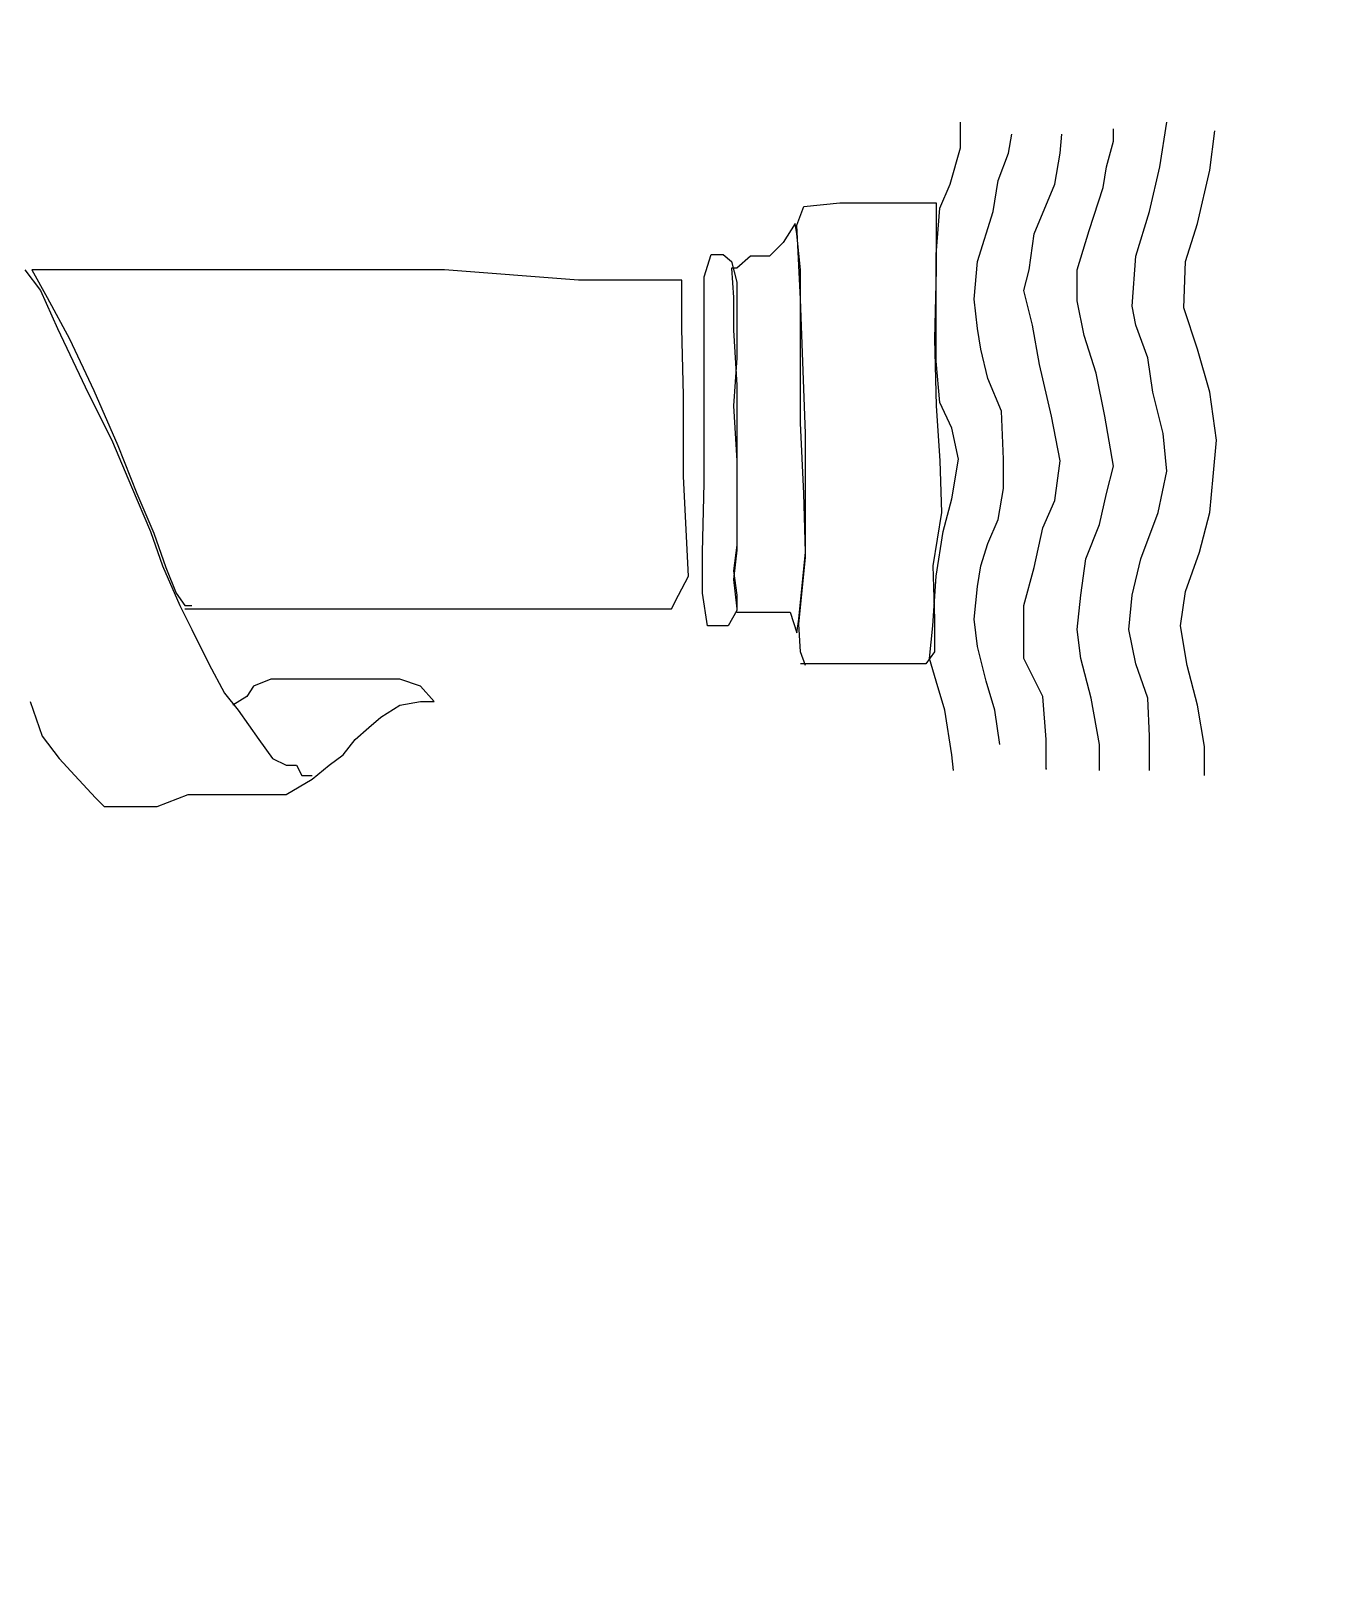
# Model space of a CAD drawing. Extents: x 735054 to 735644, y 4350981 to 4352008.
# Drawn here: x 735093.23 to 735100.74, y 4351826.47 to 4351835.47 of the extents above; entities that cross this region are included whole.
import ezdxf

# ---------------------------------------------------------------- set-up
doc = ezdxf.new("R2010")
doc.units = 0
doc.layers.get('0').update_dxf_attribs({"linetype": 'CONTINUOUS'})

msp = doc.modelspace()

# ---------------------------------------------------------------- linework, layer by layer
at = {"color": 0, "linetype": 'CONTINUOUS'}
for p, q in [((735098.64, 4351834.79), (735098.64, 4351834.94)), ((735098.64, 4351834.79), (735098.64, 4351834.94)), ((735099.8, 4351834.68), (735099.84, 4351834.94)), ((735099.8, 4351834.68), (735099.84, 4351834.94)), ((735098.92, 4351834.76), (735098.94, 4351834.87)), ((735098.92, 4351834.76), (735098.94, 4351834.87)), ((735099.22, 4351834.76), (735099.23, 4351834.87)), ((735099.22, 4351834.76), (735099.23, 4351834.87)), ((735099.53, 4351834.83), (735099.53, 4351834.9)), ((735099.53, 4351834.83), (735099.53, 4351834.9)), ((735100.09, 4351834.66), (735100.12, 4351834.89)), ((735100.09, 4351834.66), (735100.12, 4351834.89)), ((735098.58, 4351834.58), (735098.64, 4351834.79)), ((735098.58, 4351834.58), (735098.64, 4351834.79)), ((735098.86, 4351834.6), (735098.92, 4351834.76)), ((735098.86, 4351834.6), (735098.92, 4351834.76)), ((735099.19, 4351834.58), (735099.22, 4351834.76)), ((735099.19, 4351834.58), (735099.22, 4351834.76)), ((735099.49, 4351834.68), (735099.53, 4351834.83)), ((735099.49, 4351834.68), (735099.53, 4351834.83)), ((735099.47, 4351834.56), (735099.49, 4351834.68)), ((735099.47, 4351834.56), (735099.49, 4351834.68)), ((735099.74, 4351834.42), (735099.8, 4351834.68)), ((735099.74, 4351834.42), (735099.8, 4351834.68)), ((735100.02, 4351834.35), (735100.09, 4351834.66)), ((735100.02, 4351834.35), (735100.09, 4351834.66)), ((735098.52, 4351834.44), (735098.58, 4351834.58)), ((735098.52, 4351834.44), (735098.58, 4351834.58)), ((735098.83, 4351834.42), (735098.86, 4351834.6)), ((735098.83, 4351834.42), (735098.86, 4351834.6)), ((735099.07, 4351834.29), (735099.19, 4351834.58)), ((735099.07, 4351834.29), (735099.19, 4351834.58)), ((735099.39, 4351834.31), (735099.47, 4351834.56)), ((735099.39, 4351834.31), (735099.47, 4351834.56)), ((735097.69, 4351834.34), (735097.73, 4351834.45)), ((735097.69, 4351834.34), (735097.73, 4351834.45)), ((735097.73, 4351834.45), (735097.94, 4351834.47)), ((735097.73, 4351834.45), (735097.94, 4351834.47)), ((735097.94, 4351834.47), (735098.25, 4351834.47)), ((735097.94, 4351834.47), (735098.25, 4351834.47)), ((735098.25, 4351834.47), (735098.4, 4351834.47)), ((735098.25, 4351834.47), (735098.4, 4351834.47)), ((735098.4, 4351834.47), (735098.5, 4351834.47)), ((735098.4, 4351834.47), (735098.5, 4351834.47)), ((735098.5, 4351834.47), (735098.5, 4351834.36)), ((735098.5, 4351834.47), (735098.5, 4351834.36)), ((735098.5, 4351834.17), (735098.52, 4351834.44)), ((735098.5, 4351834.17), (735098.52, 4351834.44)), ((735098.74, 4351834.13), (735098.83, 4351834.42)), ((735098.74, 4351834.13), (735098.83, 4351834.42)), ((735099.66, 4351834.16), (735099.74, 4351834.42)), ((735099.66, 4351834.16), (735099.74, 4351834.42)), ((735097.68, 4351834.35), (735097.61, 4351834.24)), ((735097.68, 4351834.35), (735097.61, 4351834.24)), ((735097.69, 4351834.29), (735097.68, 4351834.35)), ((735097.69, 4351834.29), (735097.68, 4351834.35)), ((735097.71, 4351833.91), (735097.69, 4351834.34)), ((735097.71, 4351833.91), (735097.69, 4351834.34)), ((735098.5, 4351834.36), (735098.5, 4351834.08)), ((735098.5, 4351834.36), (735098.5, 4351834.08)), ((735099.32, 4351834.08), (735099.39, 4351834.31)), ((735099.32, 4351834.08), (735099.39, 4351834.31)), ((735099.95, 4351834.13), (735100.02, 4351834.35)), ((735099.95, 4351834.13), (735100.02, 4351834.35)), ((735097.61, 4351834.24), (735097.53, 4351834.16)), ((735097.61, 4351834.24), (735097.53, 4351834.16)), ((735097.71, 4351834.08), (735097.69, 4351834.29)), ((735097.71, 4351834.08), (735097.69, 4351834.29)), ((735099.04, 4351834.08), (735099.07, 4351834.29)), ((735099.04, 4351834.08), (735099.07, 4351834.29)), ((735097.15, 4351834.04), (735097.19, 4351834.17)), ((735097.15, 4351834.04), (735097.19, 4351834.17)), ((735097.19, 4351834.17), (735097.26, 4351834.17)), ((735097.19, 4351834.17), (735097.26, 4351834.17)), ((735097.26, 4351834.17), (735097.31, 4351834.13)), ((735097.26, 4351834.17), (735097.31, 4351834.13)), ((735097.31, 4351834.13), (735097.34, 4351834.01)), ((735097.31, 4351834.13), (735097.34, 4351834.01)), ((735097.42, 4351834.16), (735097.34, 4351834.09)), ((735097.42, 4351834.16), (735097.34, 4351834.09)), ((735097.53, 4351834.16), (735097.42, 4351834.16)), ((735097.53, 4351834.16), (735097.42, 4351834.16)), ((735098.5, 4351833.87), (735098.5, 4351834.17)), ((735098.5, 4351833.87), (735098.5, 4351834.17)), ((735098.72, 4351833.91), (735098.74, 4351834.13)), ((735098.72, 4351833.91), (735098.74, 4351834.13)), ((735099.64, 4351833.87), (735099.66, 4351834.16)), ((735099.64, 4351833.87), (735099.66, 4351834.16)), ((735099.94, 4351833.86), (735099.95, 4351834.13)), ((735099.94, 4351833.86), (735099.95, 4351834.13)), ((735093.2, 4351834.08), (735093.29, 4351833.96)), ((735093.2, 4351834.08), (735093.29, 4351833.96)), ((735093.29, 4351834.08), (735093.24, 4351834.08)), ((735093.24, 4351834.08), (735093.33, 4351833.92)), ((735093.29, 4351834.08), (735093.24, 4351834.08)), ((735093.24, 4351834.08), (735093.33, 4351833.92)), ((735093.44, 4351834.08), (735093.29, 4351834.08)), ((735093.44, 4351834.08), (735093.29, 4351834.08)), ((735093.82, 4351834.08), (735093.44, 4351834.08)), ((735093.82, 4351834.08), (735093.44, 4351834.08)), ((735094.42, 4351834.08), (735093.82, 4351834.08)), ((735094.42, 4351834.08), (735093.82, 4351834.08)), ((735094.92, 4351834.08), (735094.42, 4351834.08)), ((735094.92, 4351834.08), (735094.42, 4351834.08)), ((735095.64, 4351834.08), (735094.92, 4351834.08)), ((735095.64, 4351834.08), (735094.92, 4351834.08)), ((735096.42, 4351834.02), (735095.64, 4351834.08)), ((735096.42, 4351834.02), (735095.64, 4351834.08)), ((735097.15, 4351833.84), (735097.15, 4351834.04)), ((735097.15, 4351833.84), (735097.15, 4351834.04)), ((735097.34, 4351834.09), (735097.31, 4351834.09)), ((735097.31, 4351834.09), (735097.32, 4351833.92)), ((735097.34, 4351834.09), (735097.31, 4351834.09)), ((735097.31, 4351834.09), (735097.32, 4351833.92)), ((735097.71, 4351833.73), (735097.71, 4351834.08)), ((735097.71, 4351833.73), (735097.71, 4351834.08)), ((735098.5, 4351834.08), (735098.49, 4351833.68)), ((735098.5, 4351834.08), (735098.49, 4351833.68)), ((735099.01, 4351833.96), (735099.04, 4351834.08)), ((735099.01, 4351833.96), (735099.04, 4351834.08)), ((735099.32, 4351833.9), (735099.32, 4351834.08)), ((735099.32, 4351833.9), (735099.32, 4351834.08)), ((735093.29, 4351833.96), (735093.39, 4351833.74)), ((735093.29, 4351833.96), (735093.39, 4351833.74)), ((735096.88, 4351834.02), (735096.42, 4351834.02)), ((735096.88, 4351834.02), (735096.42, 4351834.02)), ((735097.02, 4351834.02), (735096.88, 4351834.02)), ((735097.02, 4351834.02), (735096.88, 4351834.02)), ((735097.02, 4351833.96), (735097.02, 4351834.02)), ((735097.02, 4351833.96), (735097.02, 4351834.02)), ((735097.02, 4351833.74), (735097.02, 4351833.96)), ((735097.02, 4351833.74), (735097.02, 4351833.96)), ((735097.34, 4351834.01), (735097.34, 4351833.91)), ((735097.34, 4351834.01), (735097.34, 4351833.91)), ((735099.06, 4351833.76), (735099.01, 4351833.96)), ((735099.06, 4351833.76), (735099.01, 4351833.96)), ((735093.33, 4351833.92), (735093.46, 4351833.68)), ((735093.33, 4351833.92), (735093.46, 4351833.68)), ((735097.32, 4351833.92), (735097.32, 4351833.73)), ((735097.32, 4351833.92), (735097.32, 4351833.73)), ((735097.34, 4351833.91), (735097.34, 4351833.57)), ((735097.34, 4351833.91), (735097.34, 4351833.57)), ((735097.74, 4351833.13), (735097.71, 4351833.91)), ((735097.74, 4351833.13), (735097.71, 4351833.91)), ((735098.5, 4351833.55), (735098.5, 4351833.87)), ((735098.5, 4351833.55), (735098.5, 4351833.87)), ((735098.74, 4351833.74), (735098.72, 4351833.91)), ((735098.74, 4351833.74), (735098.72, 4351833.91)), ((735099.36, 4351833.7), (735099.32, 4351833.9)), ((735099.36, 4351833.7), (735099.32, 4351833.9)), ((735099.66, 4351833.76), (735099.64, 4351833.87)), ((735099.66, 4351833.76), (735099.64, 4351833.87)), ((735100.02, 4351833.62), (735099.94, 4351833.86)), ((735100.02, 4351833.62), (735099.94, 4351833.86)), ((735097.15, 4351833.38), (735097.15, 4351833.84)), ((735097.15, 4351833.38), (735097.15, 4351833.84)), ((735099.1, 4351833.53), (735099.06, 4351833.76)), ((735099.1, 4351833.53), (735099.06, 4351833.76)), ((735099.73, 4351833.57), (735099.66, 4351833.76)), ((735099.73, 4351833.57), (735099.66, 4351833.76)), ((735093.39, 4351833.74), (735093.55, 4351833.4)), ((735093.39, 4351833.74), (735093.55, 4351833.4)), ((735093.46, 4351833.68), (735093.6, 4351833.38)), ((735093.46, 4351833.68), (735093.6, 4351833.38)), ((735097.03, 4351833.35), (735097.02, 4351833.74)), ((735097.03, 4351833.35), (735097.02, 4351833.74)), ((735097.32, 4351833.73), (735097.34, 4351833.41)), ((735097.32, 4351833.73), (735097.34, 4351833.41)), ((735097.71, 4351833.19), (735097.71, 4351833.73)), ((735097.71, 4351833.19), (735097.71, 4351833.73)), ((735098.49, 4351833.68), (735098.5, 4351833.29)), ((735098.49, 4351833.68), (735098.5, 4351833.29)), ((735098.76, 4351833.62), (735098.74, 4351833.74)), ((735098.76, 4351833.62), (735098.74, 4351833.74)), ((735099.43, 4351833.48), (735099.36, 4351833.7)), ((735099.43, 4351833.48), (735099.36, 4351833.7)), ((735098.8, 4351833.45), (735098.76, 4351833.62)), ((735098.8, 4351833.45), (735098.76, 4351833.62)), ((735100.09, 4351833.37), (735100.02, 4351833.62)), ((735100.09, 4351833.37), (735100.02, 4351833.62)), ((735097.34, 4351833.57), (735097.32, 4351833.29)), ((735097.34, 4351833.57), (735097.32, 4351833.29)), ((735098.52, 4351833.31), (735098.5, 4351833.55)), ((735098.52, 4351833.31), (735098.5, 4351833.55)), ((735099.17, 4351833.23), (735099.1, 4351833.53)), ((735099.17, 4351833.23), (735099.1, 4351833.53)), ((735099.76, 4351833.37), (735099.73, 4351833.57)), ((735099.76, 4351833.37), (735099.73, 4351833.57)), ((735093.55, 4351833.4), (735093.71, 4351833.08)), ((735093.55, 4351833.4), (735093.71, 4351833.08)), ((735097.34, 4351833.41), (735097.34, 4351833.11)), ((735097.34, 4351833.41), (735097.34, 4351833.11)), ((735098.88, 4351833.26), (735098.8, 4351833.45)), ((735098.88, 4351833.26), (735098.8, 4351833.45)), ((735099.48, 4351833.23), (735099.43, 4351833.48)), ((735099.48, 4351833.23), (735099.43, 4351833.48)), ((735093.6, 4351833.38), (735093.74, 4351833.06)), ((735093.6, 4351833.38), (735093.74, 4351833.06)), ((735097.03, 4351832.88), (735097.03, 4351833.35)), ((735097.03, 4351832.88), (735097.03, 4351833.35)), ((735097.15, 4351832.84), (735097.15, 4351833.38)), ((735097.15, 4351832.84), (735097.15, 4351833.38)), ((735098.59, 4351833.16), (735098.52, 4351833.31)), ((735098.59, 4351833.16), (735098.52, 4351833.31)), ((735099.82, 4351833.13), (735099.76, 4351833.37)), ((735099.82, 4351833.13), (735099.76, 4351833.37)), ((735100.13, 4351833.09), (735100.09, 4351833.37)), ((735100.13, 4351833.09), (735100.09, 4351833.37)), ((735097.32, 4351833.29), (735097.34, 4351832.97)), ((735097.32, 4351833.29), (735097.34, 4351832.97)), ((735098.5, 4351833.29), (735098.52, 4351832.97)), ((735098.5, 4351833.29), (735098.52, 4351832.97)), ((735098.89, 4351832.98), (735098.88, 4351833.26)), ((735098.89, 4351832.98), (735098.88, 4351833.26)), ((735099.22, 4351832.97), (735099.17, 4351833.23)), ((735099.22, 4351832.97), (735099.17, 4351833.23)), ((735099.53, 4351832.94), (735099.48, 4351833.23)), ((735099.53, 4351832.94), (735099.48, 4351833.23)), ((735097.73, 4351832.78), (735097.71, 4351833.19)), ((735097.73, 4351832.78), (735097.71, 4351833.19)), ((735097.74, 4351832.41), (735097.74, 4351833.13)), ((735097.74, 4351832.41), (735097.74, 4351833.13)), ((735098.63, 4351832.98), (735098.59, 4351833.16)), ((735098.63, 4351832.98), (735098.59, 4351833.16)), ((735099.84, 4351832.91), (735099.82, 4351833.13)), ((735099.84, 4351832.91), (735099.82, 4351833.13)), ((735093.71, 4351833.08), (735093.82, 4351832.82)), ((735093.71, 4351833.08), (735093.82, 4351832.82)), ((735093.74, 4351833.06), (735093.85, 4351832.78)), ((735093.74, 4351833.06), (735093.85, 4351832.78)), ((735097.34, 4351833.11), (735097.34, 4351832.75)), ((735097.34, 4351833.11), (735097.34, 4351832.75)), ((735100.11, 4351832.88), (735100.13, 4351833.09)), ((735100.11, 4351832.88), (735100.13, 4351833.09)), ((735097.34, 4351832.97), (735097.34, 4351832.67)), ((735097.34, 4351832.97), (735097.34, 4351832.67)), ((735098.52, 4351832.97), (735098.53, 4351832.67)), ((735098.52, 4351832.97), (735098.53, 4351832.67)), ((735098.59, 4351832.75), (735098.63, 4351832.98)), ((735098.59, 4351832.75), (735098.63, 4351832.98)), ((735098.89, 4351832.81), (735098.89, 4351832.98)), ((735098.89, 4351832.81), (735098.89, 4351832.98)), ((735099.19, 4351832.74), (735099.22, 4351832.97)), ((735099.19, 4351832.74), (735099.22, 4351832.97)), ((735097.06, 4351832.3), (735097.03, 4351832.88)), ((735097.06, 4351832.3), (735097.03, 4351832.88)), ((735099.49, 4351832.78), (735099.53, 4351832.94)), ((735099.49, 4351832.78), (735099.53, 4351832.94)), ((735099.79, 4351832.67), (735099.84, 4351832.91)), ((735099.79, 4351832.67), (735099.84, 4351832.91)), ((735100.09, 4351832.67), (735100.11, 4351832.88)), ((735100.09, 4351832.67), (735100.11, 4351832.88)), ((735093.82, 4351832.82), (735093.93, 4351832.56)), ((735093.82, 4351832.82), (735093.93, 4351832.56)), ((735093.85, 4351832.78), (735093.95, 4351832.55)), ((735093.85, 4351832.78), (735093.95, 4351832.55)), ((735097.14, 4351832.44), (735097.15, 4351832.84)), ((735097.14, 4351832.44), (735097.15, 4351832.84)), ((735097.74, 4351832.44), (735097.73, 4351832.78)), ((735097.74, 4351832.44), (735097.73, 4351832.78)), ((735098.86, 4351832.63), (735098.89, 4351832.81)), ((735098.86, 4351832.63), (735098.89, 4351832.81)), ((735099.45, 4351832.6), (735099.49, 4351832.78)), ((735099.45, 4351832.6), (735099.49, 4351832.78)), ((735097.34, 4351832.75), (735097.34, 4351832.45)), ((735097.34, 4351832.75), (735097.34, 4351832.45)), ((735098.54, 4351832.56), (735098.59, 4351832.75)), ((735098.54, 4351832.56), (735098.59, 4351832.75)), ((735099.12, 4351832.58), (735099.19, 4351832.74)), ((735099.12, 4351832.58), (735099.19, 4351832.74)), ((735097.34, 4351832.67), (735097.34, 4351832.48)), ((735097.34, 4351832.67), (735097.34, 4351832.48)), ((735098.53, 4351832.67), (735098.48, 4351832.36)), ((735098.53, 4351832.67), (735098.48, 4351832.36)), ((735098.8, 4351832.49), (735098.86, 4351832.63)), ((735098.8, 4351832.49), (735098.86, 4351832.63)), ((735099.37, 4351832.4), (735099.45, 4351832.6)), ((735099.37, 4351832.4), (735099.45, 4351832.6)), ((735099.69, 4351832.4), (735099.79, 4351832.67)), ((735099.69, 4351832.4), (735099.79, 4351832.67)), ((735100.03, 4351832.44), (735100.09, 4351832.67)), ((735100.03, 4351832.44), (735100.09, 4351832.67)), ((735093.93, 4351832.56), (735094, 4351832.36)), ((735093.93, 4351832.56), (735094, 4351832.36)), ((735093.95, 4351832.55), (735094.02, 4351832.35)), ((735093.95, 4351832.55), (735094.02, 4351832.35)), ((735098.5, 4351832.3), (735098.54, 4351832.56)), ((735098.5, 4351832.3), (735098.54, 4351832.56)), ((735099.07, 4351832.35), (735099.12, 4351832.58)), ((735099.07, 4351832.35), (735099.12, 4351832.58)), ((735097.14, 4351832.2), (735097.14, 4351832.44)), ((735097.14, 4351832.2), (735097.14, 4351832.44)), ((735097.34, 4351832.48), (735097.32, 4351832.33)), ((735097.34, 4351832.48), (735097.32, 4351832.33)), ((735097.34, 4351832.45), (735097.32, 4351832.28)), ((735097.34, 4351832.45), (735097.32, 4351832.28)), ((735097.7, 4351832.05), (735097.74, 4351832.44)), ((735097.7, 4351832.05), (735097.74, 4351832.44)), ((735097.7, 4351832.02), (735097.74, 4351832.41)), ((735097.7, 4351832.02), (735097.74, 4351832.41)), ((735098.76, 4351832.36), (735098.8, 4351832.49)), ((735098.76, 4351832.36), (735098.8, 4351832.49)), ((735099.95, 4351832.21), (735100.03, 4351832.44)), ((735099.95, 4351832.21), (735100.03, 4351832.44)), ((735094, 4351832.36), (735094.1, 4351832.13)), ((735094, 4351832.36), (735094.1, 4351832.13)), ((735094.02, 4351832.35), (735094.08, 4351832.2)), ((735094.02, 4351832.35), (735094.08, 4351832.2)), ((735097.32, 4351832.33), (735097.34, 4351832.19)), ((735097.32, 4351832.33), (735097.34, 4351832.19)), ((735098.48, 4351832.36), (735098.49, 4351832.05)), ((735098.48, 4351832.36), (735098.49, 4351832.05)), ((735098.74, 4351832.24), (735098.76, 4351832.36)), ((735098.74, 4351832.24), (735098.76, 4351832.36)), ((735099.01, 4351832.13), (735099.07, 4351832.35)), ((735099.01, 4351832.13), (735099.07, 4351832.35)), ((735099.34, 4351832.19), (735099.37, 4351832.4)), ((735099.34, 4351832.19), (735099.37, 4351832.4)), ((735099.64, 4351832.19), (735099.69, 4351832.4)), ((735099.64, 4351832.19), (735099.69, 4351832.4)), ((735097, 4351832.19), (735097.06, 4351832.3)), ((735097, 4351832.19), (735097.06, 4351832.3)), ((735097.32, 4351832.28), (735097.34, 4351832.11)), ((735097.32, 4351832.28), (735097.34, 4351832.11)), ((735098.48, 4351832.01), (735098.5, 4351832.3)), ((735098.48, 4351832.01), (735098.5, 4351832.3)), ((735098.72, 4351832.05), (735098.74, 4351832.24)), ((735098.72, 4351832.05), (735098.74, 4351832.24)), ((735094.08, 4351832.2), (735094.13, 4351832.13)), ((735094.08, 4351832.2), (735094.13, 4351832.13)), ((735096.96, 4351832.11), (735097, 4351832.19)), ((735096.96, 4351832.11), (735097, 4351832.19)), ((735097.17, 4351832.01), (735097.14, 4351832.2)), ((735097.17, 4351832.01), (735097.14, 4351832.2)), ((735097.34, 4351832.19), (735097.34, 4351832.1)), ((735097.34, 4351832.19), (735097.34, 4351832.1)), ((735099.32, 4351831.99), (735099.34, 4351832.19)), ((735099.32, 4351831.99), (735099.34, 4351832.19)), ((735099.62, 4351831.99), (735099.64, 4351832.19)), ((735099.62, 4351831.99), (735099.64, 4351832.19)), ((735099.92, 4351832.01), (735099.95, 4351832.21)), ((735099.92, 4351832.01), (735099.95, 4351832.21)), ((735094.1, 4351832.13), (735094.17, 4351831.99)), ((735094.1, 4351832.13), (735094.17, 4351831.99)), ((735094.13, 4351832.13), (735094.17, 4351832.13)), ((735094.13, 4351832.13), (735094.17, 4351832.13)), ((735094.13, 4351832.11), (735094.73, 4351832.11)), ((735094.13, 4351832.11), (735094.73, 4351832.11)), ((735094.73, 4351832.11), (735095.73, 4351832.11)), ((735094.73, 4351832.11), (735095.73, 4351832.11)), ((735095.73, 4351832.11), (735096.47, 4351832.11)), ((735095.73, 4351832.11), (735096.47, 4351832.11)), ((735096.47, 4351832.11), (735096.96, 4351832.11)), ((735096.47, 4351832.11), (735096.96, 4351832.11)), ((735097.34, 4351832.1), (735097.29, 4351832.01)), ((735097.34, 4351832.1), (735097.29, 4351832.01)), ((735097.34, 4351832.09), (735097.42, 4351832.09)), ((735097.34, 4351832.09), (735097.42, 4351832.09)), ((735097.42, 4351832.09), (735097.5, 4351832.09)), ((735097.42, 4351832.09), (735097.5, 4351832.09)), ((735097.5, 4351832.09), (735097.6, 4351832.09)), ((735097.5, 4351832.09), (735097.6, 4351832.09)), ((735097.6, 4351832.09), (735097.65, 4351832.09)), ((735097.6, 4351832.09), (735097.65, 4351832.09)), ((735097.65, 4351832.09), (735097.69, 4351831.97)), ((735097.65, 4351832.09), (735097.69, 4351831.97)), ((735097.69, 4351831.97), (735097.7, 4351832.05)), ((735097.69, 4351831.97), (735097.7, 4351832.05)), ((735098.49, 4351832.05), (735098.49, 4351831.86)), ((735098.49, 4351832.05), (735098.49, 4351831.86)), ((735098.74, 4351831.89), (735098.72, 4351832.05)), ((735098.74, 4351831.89), (735098.72, 4351832.05)), ((735099.01, 4351831.82), (735099.01, 4351832.13)), ((735099.01, 4351831.82), (735099.01, 4351832.13)), ((735094.17, 4351831.99), (735094.27, 4351831.79)), ((735094.17, 4351831.99), (735094.27, 4351831.79)), ((735097.25, 4351832.01), (735097.17, 4351832.01)), ((735097.25, 4351832.01), (735097.17, 4351832.01)), ((735097.29, 4351832.01), (735097.25, 4351832.01)), ((735097.29, 4351832.01), (735097.25, 4351832.01)), ((735097.71, 4351831.86), (735097.7, 4351832.02)), ((735097.71, 4351831.86), (735097.7, 4351832.02)), ((735098.46, 4351831.82), (735098.48, 4351832.01)), ((735098.46, 4351831.82), (735098.48, 4351832.01)), ((735099.34, 4351831.82), (735099.32, 4351831.99)), ((735099.34, 4351831.82), (735099.32, 4351831.99)), ((735099.66, 4351831.79), (735099.62, 4351831.99)), ((735099.66, 4351831.79), (735099.62, 4351831.99)), ((735099.96, 4351831.78), (735099.92, 4351832.01)), ((735099.96, 4351831.78), (735099.92, 4351832.01)), ((735098.79, 4351831.69), (735098.74, 4351831.89)), ((735098.79, 4351831.69), (735098.74, 4351831.89)), ((735094.27, 4351831.79), (735094.36, 4351831.62)), ((735094.27, 4351831.79), (735094.36, 4351831.62)), ((735097.74, 4351831.78), (735097.71, 4351831.86)), ((735097.74, 4351831.78), (735097.71, 4351831.86)), ((735097.77, 4351831.79), (735097.71, 4351831.79)), ((735097.77, 4351831.79), (735097.71, 4351831.79)), ((735097.9, 4351831.79), (735097.77, 4351831.79)), ((735097.9, 4351831.79), (735097.77, 4351831.79)), ((735098.1, 4351831.79), (735097.9, 4351831.79)), ((735098.1, 4351831.79), (735097.9, 4351831.79)), ((735098.35, 4351831.79), (735098.1, 4351831.79)), ((735098.35, 4351831.79), (735098.1, 4351831.79)), ((735098.44, 4351831.79), (735098.35, 4351831.79)), ((735098.44, 4351831.79), (735098.35, 4351831.79)), ((735098.49, 4351831.86), (735098.44, 4351831.79)), ((735098.49, 4351831.86), (735098.44, 4351831.79)), ((735098.5, 4351831.69), (735098.46, 4351831.82)), ((735098.5, 4351831.69), (735098.46, 4351831.82)), ((735099.12, 4351831.6), (735099.01, 4351831.82)), ((735099.12, 4351831.6), (735099.01, 4351831.82)), ((735099.4, 4351831.59), (735099.34, 4351831.82)), ((735099.4, 4351831.59), (735099.34, 4351831.82)), ((735099.73, 4351831.59), (735099.66, 4351831.79)), ((735099.73, 4351831.59), (735099.66, 4351831.79)), ((735100.02, 4351831.55), (735099.96, 4351831.78)), ((735100.02, 4351831.55), (735099.96, 4351831.78)), ((735094.63, 4351831.7), (735094.53, 4351831.66)), ((735094.63, 4351831.7), (735094.53, 4351831.66)), ((735094.73, 4351831.7), (735094.63, 4351831.7)), ((735094.73, 4351831.7), (735094.63, 4351831.7)), ((735094.9, 4351831.7), (735094.73, 4351831.7)), ((735094.9, 4351831.7), (735094.73, 4351831.7)), ((735095.01, 4351831.7), (735094.9, 4351831.7)), ((735095.01, 4351831.7), (735094.9, 4351831.7)), ((735095.16, 4351831.7), (735095.01, 4351831.7)), ((735095.16, 4351831.7), (735095.01, 4351831.7)), ((735095.28, 4351831.7), (735095.16, 4351831.7)), ((735095.28, 4351831.7), (735095.16, 4351831.7)), ((735095.38, 4351831.7), (735095.28, 4351831.7)), ((735095.38, 4351831.7), (735095.28, 4351831.7)), ((735095.5, 4351831.66), (735095.38, 4351831.7)), ((735095.5, 4351831.66), (735095.38, 4351831.7)), ((735098.55, 4351831.52), (735098.5, 4351831.69)), ((735098.55, 4351831.52), (735098.5, 4351831.69)), ((735098.84, 4351831.52), (735098.79, 4351831.69)), ((735098.84, 4351831.52), (735098.79, 4351831.69)), ((735094.36, 4351831.62), (735094.44, 4351831.52)), ((735094.36, 4351831.62), (735094.44, 4351831.52)), ((735094.49, 4351831.6), (735094.41, 4351831.55)), ((735094.49, 4351831.6), (735094.41, 4351831.55)), ((735094.53, 4351831.66), (735094.49, 4351831.6)), ((735094.53, 4351831.66), (735094.49, 4351831.6)), ((735095.58, 4351831.57), (735095.5, 4351831.66)), ((735095.58, 4351831.57), (735095.5, 4351831.66)), ((735099.14, 4351831.35), (735099.12, 4351831.6)), ((735099.14, 4351831.35), (735099.12, 4351831.6)), ((735093.23, 4351831.57), (735093.3, 4351831.37)), ((735093.23, 4351831.57), (735093.3, 4351831.37)), ((735094.44, 4351831.52), (735094.56, 4351831.35)), ((735094.44, 4351831.52), (735094.56, 4351831.35)), ((735095.27, 4351831.48), (735095.38, 4351831.55)), ((735095.27, 4351831.48), (735095.38, 4351831.55)), ((735095.38, 4351831.55), (735095.5, 4351831.57)), ((735095.38, 4351831.55), (735095.5, 4351831.57)), ((735095.5, 4351831.57), (735095.58, 4351831.57)), ((735095.5, 4351831.57), (735095.58, 4351831.57)), ((735098.59, 4351831.26), (735098.55, 4351831.52)), ((735098.59, 4351831.26), (735098.55, 4351831.52)), ((735098.87, 4351831.32), (735098.84, 4351831.52)), ((735098.87, 4351831.32), (735098.84, 4351831.52)), ((735099.45, 4351831.32), (735099.4, 4351831.59)), ((735099.45, 4351831.32), (735099.4, 4351831.59)), ((735099.74, 4351831.37), (735099.73, 4351831.59)), ((735099.74, 4351831.37), (735099.73, 4351831.59)), ((735100.06, 4351831.31), (735100.02, 4351831.55)), ((735100.06, 4351831.31), (735100.02, 4351831.55)), ((735095.12, 4351831.35), (735095.2, 4351831.42)), ((735095.12, 4351831.35), (735095.2, 4351831.42)), ((735095.2, 4351831.42), (735095.27, 4351831.48)), ((735095.2, 4351831.42), (735095.27, 4351831.48)), ((735093.3, 4351831.37), (735093.4, 4351831.24)), ((735093.3, 4351831.37), (735093.4, 4351831.24)), ((735094.56, 4351831.35), (735094.64, 4351831.24)), ((735094.56, 4351831.35), (735094.64, 4351831.24)), ((735095.05, 4351831.26), (735095.12, 4351831.35)), ((735095.05, 4351831.26), (735095.12, 4351831.35)), ((735099.14, 4351831.18), (735099.14, 4351831.35)), ((735099.14, 4351831.18), (735099.14, 4351831.35)), ((735099.74, 4351831.17), (735099.74, 4351831.37)), ((735099.74, 4351831.17), (735099.74, 4351831.37)), ((735093.4, 4351831.24), (735093.49, 4351831.14)), ((735093.4, 4351831.24), (735093.49, 4351831.14)), ((735094.64, 4351831.24), (735094.72, 4351831.2)), ((735094.64, 4351831.24), (735094.72, 4351831.2)), ((735094.97, 4351831.2), (735095.05, 4351831.26)), ((735094.97, 4351831.2), (735095.05, 4351831.26)), ((735098.6, 4351831.17), (735098.59, 4351831.26)), ((735098.6, 4351831.17), (735098.59, 4351831.26)), ((735099.45, 4351831.17), (735099.45, 4351831.32)), ((735099.45, 4351831.17), (735099.45, 4351831.32)), ((735100.06, 4351831.14), (735100.06, 4351831.31)), ((735100.06, 4351831.14), (735100.06, 4351831.31)), ((735094.72, 4351831.2), (735094.78, 4351831.2)), ((735094.72, 4351831.2), (735094.78, 4351831.2)), ((735094.78, 4351831.2), (735094.81, 4351831.14)), ((735094.78, 4351831.2), (735094.81, 4351831.14)), ((735094.87, 4351831.12), (735094.97, 4351831.2)), ((735094.87, 4351831.12), (735094.97, 4351831.2)), ((735093.49, 4351831.14), (735093.61, 4351831.01)), ((735093.49, 4351831.14), (735093.61, 4351831.01)), ((735094.72, 4351831.03), (735094.87, 4351831.12)), ((735094.72, 4351831.03), (735094.87, 4351831.12)), ((735094.81, 4351831.14), (735094.87, 4351831.14)), ((735094.81, 4351831.14), (735094.87, 4351831.14)), ((735093.61, 4351831.01), (735093.66, 4351830.96)), ((735093.61, 4351831.01), (735093.66, 4351830.96)), ((735093.97, 4351830.96), (735094.15, 4351831.03)), ((735093.97, 4351830.96), (735094.15, 4351831.03)), ((735094.15, 4351831.03), (735094.33, 4351831.03)), ((735094.15, 4351831.03), (735094.33, 4351831.03)), ((735094.33, 4351831.03), (735094.48, 4351831.03)), ((735094.33, 4351831.03), (735094.48, 4351831.03)), ((735094.48, 4351831.03), (735094.59, 4351831.03)), ((735094.48, 4351831.03), (735094.59, 4351831.03)), ((735094.59, 4351831.03), (735094.64, 4351831.03)), ((735094.59, 4351831.03), (735094.64, 4351831.03)), ((735094.64, 4351831.03), (735094.72, 4351831.03)), ((735094.64, 4351831.03), (735094.72, 4351831.03)), ((735093.66, 4351830.96), (735093.77, 4351830.96)), ((735093.66, 4351830.96), (735093.77, 4351830.96)), ((735093.77, 4351830.96), (735093.86, 4351830.96)), ((735093.77, 4351830.96), (735093.86, 4351830.96)), ((735093.86, 4351830.96), (735093.97, 4351830.96)), ((735093.86, 4351830.96), (735093.97, 4351830.96))]:
    msp.add_line(p, q, dxfattribs=at)
msp.add_point((735099.14, 4351831.18), dxfattribs=at)
msp.add_point((735099.14, 4351831.18), dxfattribs=at)

# ---------------------------------------------------------------- meshes
mesh = msp.add_polyface(dxfattribs=at)
corners = [(735362.5, 4350981), (735054.5, 4352007.5), (735644, 4350981), (735644, 4352007.5), (735054.5, 4350981)]
mesh.append_faces([[corners[k] for k in face] for face in [(0, 1, 4), (1, 0, 2, 3)]], dxfattribs={"vtx0": -1, "color": 0})
mesh = msp.add_polyface(dxfattribs=at)
corners = [(735345.58, 4351821), (735345.58, 4352001.5), (735064.5, 4352001.5), (735064.5, 4351821)]
mesh.append_faces([[corners[k] for k in face] for face in [(0, 1, 2, 3)]], dxfattribs={"color": 0})

doc.saveas('drawing.dxf')
